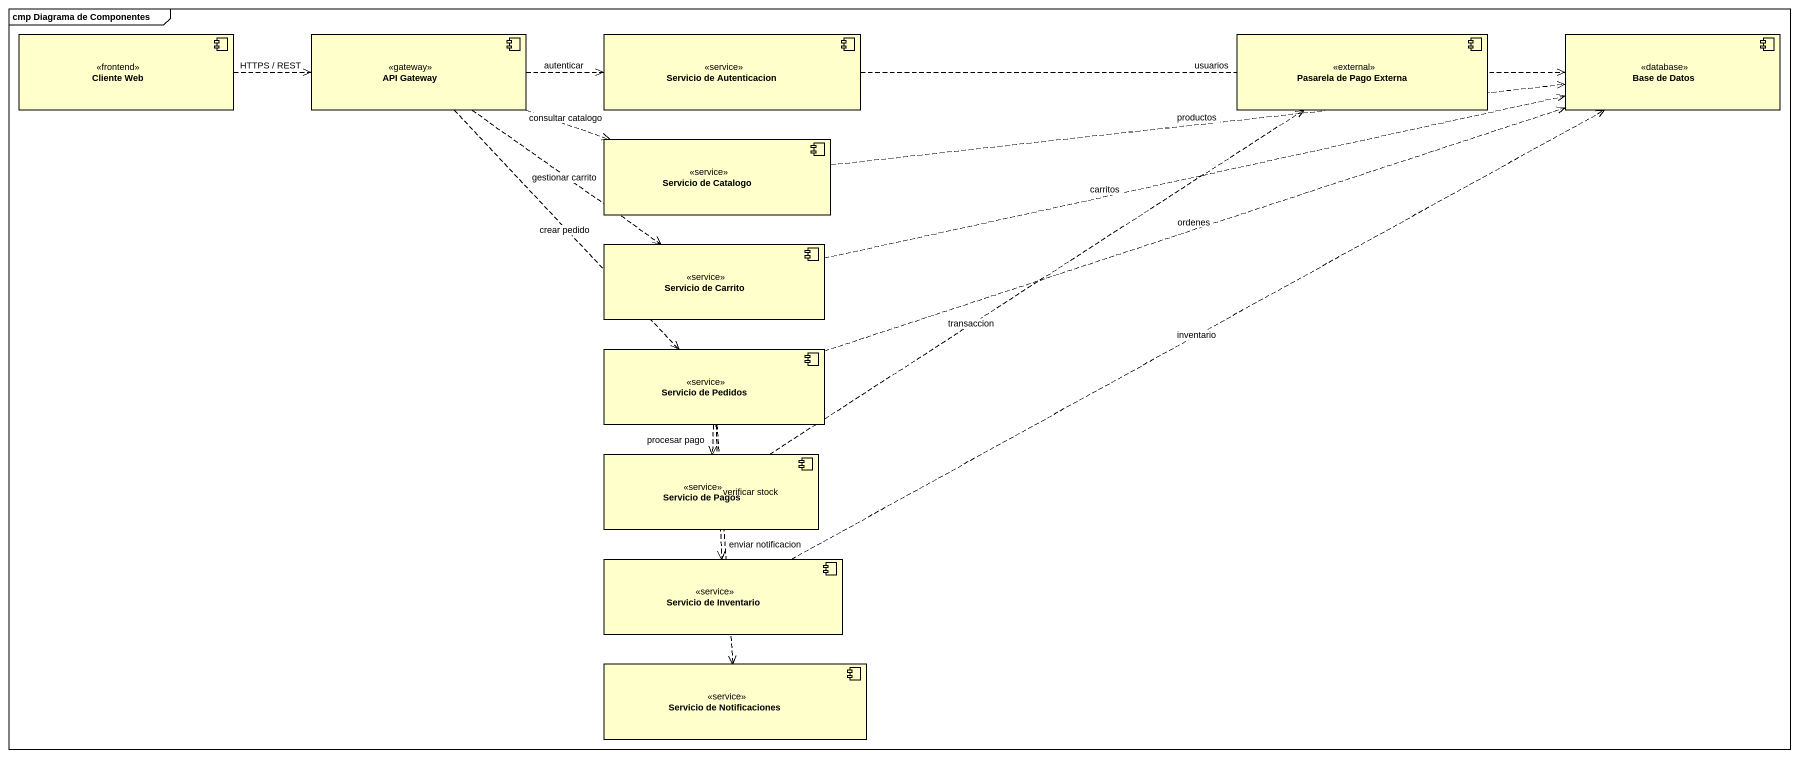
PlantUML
@startuml
mainframe cmp Diagrama de Componentes
component "Cliente Web" as Cliente_Web <<frontend>>
component "API Gateway" as API_Gateway <<gateway>>
component "Servicio de Autenticacion" as Servicio_de_Autenticacion <<service>>
component "Pasarela de Pago Externa" as Pasarela_de_Pago_Externa <<external>>
component "Base de Datos" as Base_de_Datos <<database>>
component "Servicio de Catalogo" as Servicio_de_Catalogo <<service>>
component "Servicio de Carrito" as Servicio_de_Carrito <<service>>
component "Servicio de Pedidos" as Servicio_de_Pedidos <<service>>
component "Servicio de Pagos" as Servicio_de_Pagos <<service>>
component "Servicio de Inventario" as Servicio_de_Inventario <<service>>
component "Servicio de Notificaciones" as Servicio_de_Notificaciones <<service>>
Cliente_Web .right.> API_Gateway : HTTPS / REST
API_Gateway .right.> Servicio_de_Autenticacion : autenticar
API_Gateway .right.> Servicio_de_Catalogo : consultar catalogo
API_Gateway ..> Servicio_de_Carrito : gestionar carrito
API_Gateway ..> Servicio_de_Pedidos : crear pedido
Servicio_de_Autenticacion .right.> Base_de_Datos : usuarios
Servicio_de_Catalogo .right.> Base_de_Datos : productos
Servicio_de_Carrito .right.> Base_de_Datos : carritos
Servicio_de_Pedidos .right.> Base_de_Datos : ordenes
Servicio_de_Pedidos ..> Servicio_de_Pagos : procesar pago
Servicio_de_Pedidos ..> Servicio_de_Inventario : verificar stock
Servicio_de_Pedidos ..> Servicio_de_Notificaciones : enviar notificacion
Servicio_de_Pagos .up.> Pasarela_de_Pago_Externa : transaccion
Servicio_de_Inventario .right.> Base_de_Datos : inventario
@enduml
